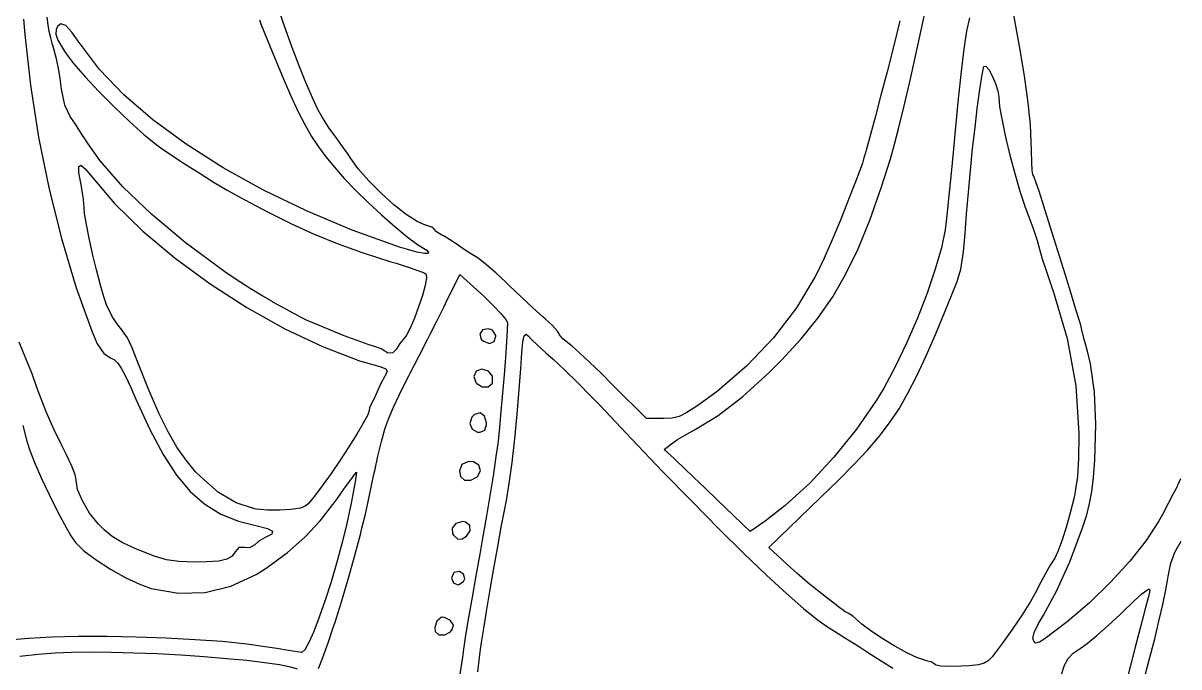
# Model space of a CAD drawing. Header units: inches. Extents: x -2.16 to 7.19, y -6.87 to -1.22.
# Drawn here: x -1.159 to -0.136, y -3.986 to -3.416 of the extents above; entities that cross this region are included whole.
import ezdxf

# ---------------------------------------------------------------- set-up
doc = ezdxf.new("R2010")
doc.units = ezdxf.units.IN
doc.header["$MEASUREMENT"] = 0
doc.layers.add('Front', color=13, linetype='CONTINUOUS', true_color=0xc83434)

msp = doc.modelspace()

# ---------------------------------------------------------------- linework, layer by layer
at = {"layer": 'Front', "linetype": 'CONTINUOUS'}
for p, q in [((-0.9282, -3.4183), (-0.9336, -3.4023)), ((-0.364, -3.4225), (-0.3591, -3.3996)), ((-0.2772, -3.435), (-0.2831, -3.4028)), ((-1.1589, -3.413), (-1.1577, -3.4265)), ((-1.1371, -3.418), (-1.1379, -3.4112)), ((-1.1361, -3.4238), (-1.1371, -3.418)), ((-1.1257, -3.417), (-1.1288, -3.4195)), ((-1.1215, -3.4185), (-1.1257, -3.417)), ((-0.9499, -3.4135), (-0.9483, -3.4178)), ((-0.9483, -3.4178), (-0.9384, -3.4424)), ((-0.922, -3.4355), (-0.9282, -3.4183)), ((-0.3828, -3.4145), (-0.3886, -3.4374)), ((-0.3213, -3.4116), (-0.3237, -3.4235)), ((-1.1577, -3.4265), (-1.1528, -3.4714)), ((-1.1348, -3.4293), (-1.1361, -3.4238)), ((-1.1299, -3.422), (-1.1304, -3.4261)), ((-1.1304, -3.4261), (-1.1286, -3.4314)), ((-1.1288, -3.4195), (-1.1299, -3.422)), ((-1.116, -3.4243), (-1.1215, -3.4185)), ((-1.1089, -3.4345), (-1.116, -3.4243)), ((-0.369, -3.4457), (-0.364, -3.4225)), ((-0.3237, -3.4235), (-0.3262, -3.4393)), ((-1.1331, -3.4353), (-1.1348, -3.4293)), ((-1.1326, -3.4371), (-1.1331, -3.4353)), ((-1.1297, -3.448), (-1.1326, -3.4371)), ((-1.1286, -3.4314), (-1.1242, -3.439)), ((-1.1085, -3.4351), (-1.1089, -3.4345)), ((-1.0915, -3.4575), (-1.1085, -3.4351)), ((-0.9155, -3.4527), (-0.922, -3.4355)), ((-0.3886, -3.4374), (-0.3942, -3.4595)), ((-0.2726, -3.4631), (-0.2772, -3.435)), ((-1.1275, -3.458), (-1.1297, -3.448)), ((-1.1242, -3.439), (-1.1218, -3.4427)), ((-1.1218, -3.4427), (-1.1146, -3.4522)), ((-0.9384, -3.4424), (-0.9299, -3.463)), ((-0.3741, -3.4684), (-0.369, -3.4457)), ((-0.3262, -3.4393), (-0.3287, -3.4591)), ((-1.1264, -3.4653), (-1.1275, -3.458)), ((-1.1146, -3.4522), (-1.1044, -3.4639)), ((-1.07, -3.4798), (-1.0915, -3.4575)), ((-0.909, -3.4689), (-0.9155, -3.4527)), ((-0.3287, -3.4591), (-0.3313, -3.4833)), ((-0.3107, -3.4655), (-0.3092, -3.4576)), ((-0.3092, -3.4576), (-0.3085, -3.4548)), ((-0.3085, -3.4548), (-0.3068, -3.4544)), ((-0.3068, -3.4544), (-0.3041, -3.4575)), ((-0.3041, -3.4575), (-0.3011, -3.463)), ((-1.1254, -3.4749), (-1.1264, -3.4653)), ((-1.1044, -3.4639), (-1.0921, -3.477)), ((-0.9299, -3.463), (-0.9226, -3.4801)), ((-0.9031, -3.4826), (-0.909, -3.4689)), ((-0.3942, -3.4595), (-0.3996, -3.4802)), ((-0.3791, -3.4897), (-0.3741, -3.4684)), ((-0.3124, -3.4772), (-0.3107, -3.4655)), ((-0.3011, -3.463), (-0.2982, -3.4698)), ((-0.2693, -3.487), (-0.2726, -3.4631)), ((-1.1528, -3.4714), (-1.1455, -3.5174)), ((-1.1223, -3.4891), (-1.1254, -3.4749)), ((-1.0921, -3.477), (-1.0786, -3.4905)), ((-1.0443, -3.502), (-1.07, -3.4798)), ((-0.3143, -3.4919), (-0.3124, -3.4772)), ((-0.2982, -3.4698), (-0.2961, -3.4765)), ((-0.2961, -3.4765), (-0.2953, -3.4818)), ((-1.1177, -3.499), (-1.1223, -3.4891)), ((-0.9226, -3.4801), (-0.916, -3.4943)), ((-0.8982, -3.4928), (-0.9031, -3.4826)), ((-0.3996, -3.4802), (-0.4045, -3.4989)), ((-0.3837, -3.5088), (-0.3791, -3.4897)), ((-0.3313, -3.4833), (-0.3339, -3.5115)), ((-0.2953, -3.4818), (-0.2945, -3.4904)), ((-0.2672, -3.5066), (-0.2693, -3.487)), ((-1.117, -3.5001), (-1.1177, -3.499)), ((-1.113, -3.506), (-1.117, -3.5001)), ((-1.0786, -3.4905), (-1.065, -3.5035)), ((-0.916, -3.4943), (-0.9099, -3.5063)), ((-0.8946, -3.4991), (-0.8982, -3.4928)), ((-0.8882, -3.5093), (-0.8946, -3.4991)), ((-0.4045, -3.4989), (-0.4088, -3.5151)), ((-0.3163, -3.5089), (-0.3143, -3.4919)), ((-0.2945, -3.4904), (-0.2924, -3.5026)), ((-1.1076, -3.5143), (-1.113, -3.506)), ((-1.065, -3.5035), (-1.052, -3.5152)), ((-1.0149, -3.5236), (-1.0443, -3.502)), ((-0.9099, -3.5063), (-0.9039, -3.5167)), ((-0.8815, -3.5187), (-0.8882, -3.5093)), ((-0.3878, -3.5247), (-0.3837, -3.5088)), ((-0.3184, -3.5275), (-0.3163, -3.5089)), ((-0.2924, -3.5026), (-0.2893, -3.5173)), ((-0.2665, -3.5215), (-0.2672, -3.5066)), ((-1.1455, -3.5174), (-1.1361, -3.5633)), ((-1.1016, -3.5234), (-1.1076, -3.5143)), ((-1.052, -3.5152), (-1.0406, -3.5245)), ((-0.9039, -3.5167), (-0.8978, -3.526)), ((-0.8764, -3.5257), (-0.8815, -3.5187)), ((-0.4088, -3.5151), (-0.4124, -3.528)), ((-0.3339, -3.5115), (-0.3357, -3.5309)), ((-0.2893, -3.5173), (-0.2854, -3.5334)), ((-1.0911, -3.5382), (-1.1016, -3.5234)), ((-1.0406, -3.5245), (-1.034, -3.5293)), ((-1.034, -3.5293), (-1.0167, -3.5406)), ((-0.9821, -3.5444), (-1.0149, -3.5236)), ((-0.8978, -3.526), (-0.8911, -3.5349)), ((-0.8717, -3.5322), (-0.8764, -3.5257)), ((-0.4124, -3.528), (-0.415, -3.537)), ((-0.3911, -3.5365), (-0.3878, -3.5247)), ((-0.3357, -3.5309), (-0.3375, -3.5494)), ((-0.3203, -3.5469), (-0.3184, -3.5275)), ((-0.2664, -3.5297), (-0.2665, -3.5215)), ((-0.2661, -3.5396), (-0.2664, -3.5297)), ((-1.0709, -3.5615), (-1.0911, -3.5382)), ((-1.0167, -3.5406), (-1.0024, -3.5497)), ((-0.8911, -3.5349), (-0.8835, -3.544)), ((-0.869, -3.5362), (-0.8717, -3.5322)), ((-0.8624, -3.5455), (-0.869, -3.5362)), ((-0.416, -3.5403), (-0.4215, -3.5555)), ((-0.415, -3.537), (-0.416, -3.5403)), ((-0.3993, -3.5623), (-0.3911, -3.5365)), ((-0.2854, -3.5334), (-0.2811, -3.5497)), ((-0.2656, -3.5469), (-0.2661, -3.5396)), ((-1.1099, -3.5434), (-1.108, -3.5422)), ((-1.1098, -3.549), (-1.1099, -3.5434)), ((-1.1079, -3.5592), (-1.1098, -3.549)), ((-1.108, -3.5422), (-1.1042, -3.5455)), ((-1.1042, -3.5455), (-1.0994, -3.5513)), ((-1.0994, -3.5513), (-1.0784, -3.576)), ((-1.0024, -3.5497), (-0.9901, -3.5574)), ((-0.9464, -3.5642), (-0.9821, -3.5444)), ((-0.8835, -3.544), (-0.8748, -3.5539)), ((-0.8531, -3.5562), (-0.8624, -3.5455)), ((-0.3375, -3.5494), (-0.3392, -3.5664)), ((-0.3222, -3.5664), (-0.3203, -3.5469)), ((-0.2811, -3.5497), (-0.2766, -3.5651)), ((-0.265, -3.5503), (-0.2656, -3.5469)), ((-0.2641, -3.552), (-0.265, -3.5503)), ((-1.1072, -3.5632), (-1.1079, -3.5592)), ((-1.0457, -3.5857), (-1.0709, -3.5615)), ((-0.9901, -3.5574), (-0.9785, -3.5642)), ((-0.8748, -3.5539), (-0.8649, -3.5643)), ((-0.8423, -3.567), (-0.8531, -3.5562)), ((-0.4215, -3.5555), (-0.4282, -3.5727)), ((-0.262, -3.5577), (-0.2641, -3.552)), ((-0.2595, -3.5653), (-0.262, -3.5577)), ((-1.1361, -3.5633), (-1.1249, -3.6081)), ((-1.1058, -3.5725), (-1.1072, -3.5632)), ((-0.9785, -3.5642), (-0.9667, -3.5708)), ((-0.9667, -3.5708), (-0.9535, -3.5779)), ((-0.9082, -3.5827), (-0.9464, -3.5642)), ((-0.8649, -3.5643), (-0.8537, -3.5753)), ((-0.831, -3.5772), (-0.8423, -3.567)), ((-0.4095, -3.591), (-0.3993, -3.5623)), ((-0.3392, -3.5664), (-0.3407, -3.5809)), ((-0.3238, -3.5853), (-0.3222, -3.5664)), ((-0.2766, -3.5651), (-0.2723, -3.5784)), ((-0.2512, -3.5918), (-0.2595, -3.5653)), ((-1.1052, -3.5798), (-1.1058, -3.5725)), ((-1.1048, -3.5849), (-1.1052, -3.5798)), ((-1.0784, -3.576), (-1.0532, -3.6006)), ((-0.9535, -3.5779), (-0.9427, -3.5835)), ((-0.8537, -3.5753), (-0.8418, -3.5863)), ((-0.8201, -3.5858), (-0.831, -3.5772)), ((-0.4282, -3.5727), (-0.4355, -3.5908)), ((-0.3407, -3.5809), (-0.3419, -3.5922)), ((-0.2723, -3.5784), (-0.2692, -3.5865)), ((-1.1032, -3.5946), (-1.1048, -3.5849)), ((-1.0156, -3.6107), (-1.0457, -3.5857)), ((-0.9427, -3.5835), (-0.9216, -3.5941)), ((-0.8679, -3.5996), (-0.9082, -3.5827)), ((-0.8418, -3.5863), (-0.83, -3.5966)), ((-0.8104, -3.5921), (-0.8201, -3.5858)), ((-0.8029, -3.5953), (-0.8104, -3.5921)), ((-0.4355, -3.5908), (-0.4429, -3.6084)), ((-0.4198, -3.6162), (-0.4095, -3.591)), ((-0.3419, -3.5922), (-0.3428, -3.5993)), ((-0.3251, -3.6028), (-0.3238, -3.5853)), ((-0.2692, -3.5865), (-0.2651, -3.5974)), ((-0.243, -3.618), (-0.2512, -3.5918)), ((-1.1008, -3.6069), (-1.1032, -3.5946)), ((-1.0532, -3.6006), (-1.0247, -3.6245)), ((-0.9216, -3.5941), (-0.9015, -3.6032)), ((-0.8259, -3.6148), (-0.8679, -3.5996)), ((-0.83, -3.5966), (-0.8191, -3.6056)), ((-0.8026, -3.5953), (-0.8029, -3.5953)), ((-0.7974, -3.597), (-0.8026, -3.5953)), ((-0.7952, -3.5988), (-0.7974, -3.597)), ((-0.7932, -3.6012), (-0.7952, -3.5988)), ((-0.7952, -3.5988), (-0.7952, -3.5988)), ((-0.7884, -3.6041), (-0.7932, -3.6012)), ((-0.3428, -3.5995), (-0.346, -3.6154)), ((-0.3428, -3.5993), (-0.3428, -3.5995)), ((-0.2651, -3.5974), (-0.2612, -3.6089)), ((-1.1249, -3.6081), (-1.1122, -3.6507)), ((-1.0977, -3.6208), (-1.1008, -3.6069)), ((-0.9806, -3.6365), (-1.0156, -3.6107)), ((-0.9015, -3.6032), (-0.8811, -3.6115)), ((-0.8811, -3.6115), (-0.8589, -3.6194)), ((-0.8191, -3.6056), (-0.8099, -3.6125)), ((-0.8099, -3.6125), (-0.8032, -3.6167)), ((-0.7871, -3.6048), (-0.7884, -3.6041)), ((-0.7801, -3.609), (-0.7871, -3.6048)), ((-0.7727, -3.6139), (-0.7801, -3.609)), ((-0.4429, -3.6084), (-0.4499, -3.6244)), ((-0.3266, -3.619), (-0.3251, -3.6028)), ((-0.2612, -3.6089), (-0.2591, -3.6165)), ((-1.0943, -3.635), (-1.0977, -3.6208)), ((-0.8589, -3.6194), (-0.8335, -3.6277)), ((-0.8196, -3.6167), (-0.8259, -3.6148)), ((-0.8105, -3.6192), (-0.8196, -3.6167)), ((-0.8039, -3.6205), (-0.8105, -3.6192)), ((-0.8009, -3.6204), (-0.8039, -3.6205)), ((-0.8032, -3.6167), (-0.8016, -3.6174)), ((-0.8016, -3.6174), (-0.8004, -3.6196)), ((-0.8004, -3.6196), (-0.8009, -3.6204)), ((-0.7713, -3.615), (-0.7727, -3.6139)), ((-0.7637, -3.6201), (-0.7713, -3.615)), ((-0.7571, -3.624), (-0.7637, -3.6201)), ((-0.4306, -3.6385), (-0.4198, -3.6162)), ((-0.346, -3.6154), (-0.3515, -3.6344)), ((-0.329, -3.6343), (-0.3266, -3.619)), ((-0.2591, -3.6165), (-0.2567, -3.625)), ((-0.2363, -3.6396), (-0.243, -3.618)), ((-1.0247, -3.6245), (-0.9937, -3.6473)), ((-0.8335, -3.6277), (-0.8289, -3.6291)), ((-0.8289, -3.6291), (-0.8184, -3.6324)), ((-0.8184, -3.6324), (-0.8097, -3.6354)), ((-0.7548, -3.6256), (-0.7571, -3.624)), ((-0.7485, -3.6306), (-0.7548, -3.6256)), ((-0.7406, -3.6375), (-0.7485, -3.6306)), ((-0.4499, -3.6244), (-0.456, -3.6374)), ((-0.2567, -3.625), (-0.2531, -3.6364)), ((-1.0908, -3.6484), (-1.0943, -3.635)), ((-0.9706, -3.6433), (-0.9806, -3.6365)), ((-0.9583, -3.6513), (-0.9706, -3.6433)), ((-0.8097, -3.6354), (-0.804, -3.6376)), ((-0.804, -3.6376), (-0.8022, -3.6386)), ((-0.802, -3.6419), (-0.8033, -3.6486)), ((-0.8022, -3.6386), (-0.802, -3.6419)), ((-0.7851, -3.6647), (-0.7724, -3.6391)), ((-0.7724, -3.6391), (-0.7513, -3.6583)), ((-0.7321, -3.6455), (-0.7406, -3.6375)), ((-0.4581, -3.6415), (-0.4744, -3.6685)), ((-0.456, -3.6374), (-0.4581, -3.6415)), ((-0.4423, -3.6587), (-0.4306, -3.6385)), ((-0.3515, -3.6344), (-0.3587, -3.6555)), ((-0.3322, -3.6453), (-0.329, -3.6343)), ((-0.2531, -3.6364), (-0.249, -3.6487)), ((-0.2309, -3.6569), (-0.2363, -3.6396)), ((-1.1122, -3.6507), (-1.0981, -3.6897)), ((-1.0874, -3.6598), (-1.0908, -3.6484)), ((-0.9937, -3.6473), (-0.961, -3.6683)), ((-0.9469, -3.6583), (-0.9583, -3.6513)), ((-0.8033, -3.6486), (-0.8057, -3.6576)), ((-0.7287, -3.6488), (-0.7321, -3.6455)), ((-0.7183, -3.6587), (-0.7287, -3.6488)), ((-0.3404, -3.6655), (-0.3322, -3.6453)), ((-0.249, -3.6487), (-0.2468, -3.6547)), ((-1.0853, -3.6658), (-1.0874, -3.6598)), ((-0.9381, -3.6633), (-0.9469, -3.6583)), ((-0.938, -3.6634), (-0.9381, -3.6633)), ((-0.9286, -3.6684), (-0.938, -3.6634)), ((-0.8057, -3.6576), (-0.809, -3.6677)), ((-0.7513, -3.6583), (-0.7429, -3.6663)), ((-0.7078, -3.6685), (-0.7183, -3.6587)), ((-0.4554, -3.6776), (-0.4423, -3.6587)), ((-0.3587, -3.6555), (-0.3673, -3.6777)), ((-0.2468, -3.6547), (-0.2346, -3.6957)), ((-0.2269, -3.6699), (-0.2309, -3.6569)), ((-1.0801, -3.6768), (-1.0853, -3.6658)), ((-0.961, -3.6683), (-0.9275, -3.687)), ((-0.92, -3.6731), (-0.9286, -3.6684)), ((-0.914, -3.6765), (-0.92, -3.6731)), ((-0.809, -3.6677), (-0.8127, -3.6777)), ((-0.7932, -3.6808), (-0.7867, -3.668)), ((-0.7867, -3.668), (-0.7851, -3.6647)), ((-0.7429, -3.6663), (-0.7361, -3.6734)), ((-0.7361, -3.6734), (-0.7317, -3.6788)), ((-0.699, -3.6764), (-0.7078, -3.6685)), ((-0.4744, -3.6685), (-0.4948, -3.695)), ((-0.3505, -3.69), (-0.3404, -3.6655)), ((-0.2242, -3.679), (-0.2269, -3.6699)), ((-1.0744, -3.6848), (-1.0801, -3.6768)), ((-0.9137, -3.6767), (-0.914, -3.6765)), ((-0.9077, -3.6797), (-0.9137, -3.6767)), ((-0.8984, -3.6837), (-0.9077, -3.6797)), ((-0.8871, -3.6884), (-0.8984, -3.6837)), ((-0.8127, -3.6777), (-0.8164, -3.6864)), ((-0.7987, -3.6917), (-0.7932, -3.6808)), ((-0.7317, -3.6788), (-0.7303, -3.6815)), ((-0.7303, -3.6815), (-0.7305, -3.6882)), ((-0.697, -3.6782), (-0.699, -3.6764)), ((-0.6905, -3.6843), (-0.697, -3.6782)), ((-0.686, -3.6891), (-0.6905, -3.6843)), ((-0.4703, -3.696), (-0.4554, -3.6776)), ((-0.3673, -3.6777), (-0.3769, -3.6998)), ((-0.2227, -3.684), (-0.2242, -3.679)), ((-0.2216, -3.6882), (-0.2227, -3.684)), ((-1.0981, -3.6897), (-1.0938, -3.7003)), ((-1.0727, -3.6867), (-1.0744, -3.6848)), ((-1.0669, -3.6951), (-1.0727, -3.6867)), ((-0.9275, -3.687), (-0.8941, -3.7028)), ((-0.875, -3.6932), (-0.8871, -3.6884)), ((-0.8634, -3.6975), (-0.875, -3.6932)), ((-0.8211, -3.6947), (-0.8256, -3.7002)), ((-0.8197, -3.6927), (-0.8211, -3.6947)), ((-0.8164, -3.6864), (-0.8197, -3.6927)), ((-0.8008, -3.6959), (-0.7987, -3.6917)), ((-0.7524, -3.688), (-0.7548, -3.6917)), ((-0.7548, -3.6917), (-0.7535, -3.6962)), ((-0.7471, -3.687), (-0.7524, -3.688)), ((-0.7436, -3.6883), (-0.7471, -3.687)), ((-0.7407, -3.6931), (-0.7436, -3.6883)), ((-0.742, -3.6984), (-0.7407, -3.6936)), ((-0.7407, -3.6936), (-0.7407, -3.6931)), ((-0.7305, -3.6882), (-0.7312, -3.6989)), ((-0.7167, -3.6986), (-0.7154, -3.6933)), ((-0.7154, -3.6933), (-0.7138, -3.6917)), ((-0.7138, -3.6917), (-0.7118, -3.6936)), ((-0.7118, -3.6936), (-0.7115, -3.694)), ((-0.7115, -3.694), (-0.7091, -3.6966)), ((-0.6845, -3.6916), (-0.686, -3.6891)), ((-0.6843, -3.6925), (-0.6845, -3.6916)), ((-0.6812, -3.696), (-0.6843, -3.6925)), ((-0.3595, -3.7109), (-0.3505, -3.69)), ((-0.2192, -3.6973), (-0.2216, -3.6882)), ((-1.1567, -3.7133), (-1.1626, -3.6988)), ((-1.0938, -3.7003), (-1.0879, -3.709)), ((-1.0626, -3.704), (-1.0669, -3.6951)), ((-1.0571, -3.7184), (-1.0626, -3.704)), ((-0.8941, -3.7028), (-0.8614, -3.7153)), ((-0.8537, -3.7009), (-0.8634, -3.6975)), ((-0.8471, -3.7029), (-0.8537, -3.7009)), ((-0.8421, -3.7047), (-0.8471, -3.7029)), ((-0.8388, -3.7068), (-0.8421, -3.7047)), ((-0.8256, -3.7002), (-0.8285, -3.7049)), ((-0.8285, -3.7049), (-0.8285, -3.705)), ((-0.8089, -3.7117), (-0.8008, -3.6959)), ((-0.7535, -3.6962), (-0.7517, -3.698)), ((-0.7517, -3.698), (-0.7461, -3.7001)), ((-0.7461, -3.7001), (-0.742, -3.6984)), ((-0.7312, -3.6989), (-0.7321, -3.7125)), ((-0.7177, -3.7081), (-0.7167, -3.6986)), ((-0.7091, -3.6966), (-0.7037, -3.7017)), ((-0.7037, -3.7017), (-0.6964, -3.7085)), ((-0.6758, -3.7005), (-0.6812, -3.696)), ((-0.6731, -3.7026), (-0.6758, -3.7005)), ((-0.6665, -3.7085), (-0.6731, -3.7026)), ((-0.4948, -3.695), (-0.5185, -3.72)), ((-0.4874, -3.7145), (-0.4703, -3.696)), ((-0.3769, -3.6998), (-0.3869, -3.7208)), ((-0.2346, -3.6957), (-0.227, -3.7375)), ((-0.2166, -3.7069), (-0.2192, -3.6973)), ((-1.1513, -3.7271), (-1.1567, -3.7133)), ((-1.0879, -3.709), (-1.0819, -3.7128)), ((-1.0819, -3.7128), (-1.0784, -3.7146)), ((-1.0784, -3.7146), (-1.0754, -3.7174)), ((-0.8363, -3.7088), (-0.8388, -3.7068)), ((-0.8318, -3.7084), (-0.8363, -3.7088)), ((-0.8285, -3.705), (-0.8318, -3.7084)), ((-0.8166, -3.7265), (-0.8089, -3.7117)), ((-0.7321, -3.7125), (-0.7333, -3.7278)), ((-0.7186, -3.7222), (-0.7177, -3.7081)), ((-0.6964, -3.7085), (-0.69, -3.7141)), ((-0.69, -3.7141), (-0.6798, -3.7235)), ((-0.6577, -3.7167), (-0.6665, -3.7085)), ((-0.4986, -3.7258), (-0.4874, -3.7145)), ((-0.3678, -3.7287), (-0.3595, -3.7109)), ((-0.214, -3.7181), (-0.2166, -3.7069)), ((-1.0754, -3.7174), (-1.0723, -3.7219)), ((-1.0723, -3.7219), (-1.0685, -3.7289)), ((-1.0477, -3.7421), (-1.0571, -3.7184)), ((-0.8614, -3.7153), (-0.8434, -3.7206)), ((-0.8434, -3.7206), (-0.8381, -3.7224)), ((-0.8368, -3.7245), (-0.8387, -3.7287)), ((-0.8381, -3.7224), (-0.8368, -3.7245)), ((-0.7581, -3.7247), (-0.76, -3.7292)), ((-0.753, -3.7228), (-0.7581, -3.7247)), ((-0.7472, -3.7245), (-0.753, -3.7228)), ((-0.7435, -3.729), (-0.7472, -3.7245)), ((-0.7199, -3.7408), (-0.7186, -3.7222)), ((-0.6798, -3.7235), (-0.6679, -3.735)), ((-0.6475, -3.7265), (-0.6577, -3.7167)), ((-0.5185, -3.72), (-0.5446, -3.7425)), ((-0.3869, -3.7208), (-0.397, -3.7397)), ((-0.2105, -3.7433), (-0.214, -3.7181)), ((-1.147, -3.739), (-1.1513, -3.7271)), ((-1.0685, -3.7289), (-1.0638, -3.7392)), ((-0.8389, -3.729), (-0.8427, -3.7362)), ((-0.8387, -3.7287), (-0.8389, -3.729)), ((-0.8263, -3.7457), (-0.82, -3.7332)), ((-0.82, -3.7332), (-0.8179, -3.7292)), ((-0.8179, -3.7292), (-0.8166, -3.7265)), ((-0.76, -3.7292), (-0.7582, -3.7347)), ((-0.7582, -3.7347), (-0.7576, -3.7354)), ((-0.7576, -3.7354), (-0.7527, -3.7386)), ((-0.7474, -3.7385), (-0.7437, -3.7353)), ((-0.7437, -3.7353), (-0.7435, -3.735)), ((-0.7435, -3.735), (-0.7435, -3.729)), ((-0.7333, -3.7278), (-0.7347, -3.744)), ((-0.6679, -3.735), (-0.6561, -3.7469)), ((-0.6369, -3.737), (-0.6475, -3.7265)), ((-0.5219, -3.7471), (-0.4986, -3.7258)), ((-0.3757, -3.7442), (-0.3678, -3.7287)), ((-1.1448, -3.7452), (-1.147, -3.739)), ((-1.1388, -3.7606), (-1.1448, -3.7452)), ((-1.0638, -3.7392), (-1.0593, -3.7495)), ((-1.0391, -3.7618), (-1.0477, -3.7421)), ((-0.8451, -3.7415), (-0.8481, -3.7481)), ((-0.8427, -3.7362), (-0.8451, -3.7415)), ((-0.8314, -3.7564), (-0.8263, -3.7457)), ((-0.7527, -3.7386), (-0.7474, -3.7385)), ((-0.7347, -3.744), (-0.7361, -3.7599)), ((-0.7217, -3.7626), (-0.7199, -3.7408)), ((-0.6072, -3.7665), (-0.6369, -3.737)), ((-0.5446, -3.7425), (-0.5626, -3.7556)), ((-0.397, -3.7397), (-0.4034, -3.7503)), ((-0.3836, -3.7579), (-0.3757, -3.7442)), ((-0.227, -3.7375), (-0.2243, -3.7794)), ((-0.2092, -3.7719), (-0.2105, -3.7433)), ((-1.0593, -3.7495), (-1.047, -3.7762)), ((-0.8502, -3.7521), (-0.8524, -3.7571)), ((-0.8481, -3.7481), (-0.8502, -3.7521)), ((-0.6561, -3.7469), (-0.6485, -3.7548)), ((-0.6485, -3.7548), (-0.6202, -3.7849)), ((-0.5626, -3.7556), (-0.5715, -3.7613)), ((-0.5437, -3.7639), (-0.5219, -3.7471)), ((-0.4034, -3.7503), (-0.4213, -3.776)), ((-1.1318, -3.7765), (-1.1388, -3.7606)), ((-1.0309, -3.7783), (-1.0391, -3.7618)), ((-0.8541, -3.7634), (-0.858, -3.7707)), ((-0.8527, -3.7593), (-0.8541, -3.7634)), ((-0.8524, -3.7571), (-0.8527, -3.7593)), ((-0.8371, -3.771), (-0.8354, -3.7661)), ((-0.8354, -3.7661), (-0.8314, -3.7564)), ((-0.7619, -3.7654), (-0.7636, -3.771)), ((-0.7595, -3.763), (-0.7619, -3.7654)), ((-0.7546, -3.7616), (-0.7595, -3.763)), ((-0.7506, -3.7643), (-0.7546, -3.7616)), ((-0.749, -3.7703), (-0.7506, -3.7643)), ((-0.7361, -3.7599), (-0.7374, -3.7744)), ((-0.7239, -3.7846), (-0.7217, -3.7626)), ((-0.5845, -3.7661), (-0.5921, -3.7665)), ((-0.5782, -3.7646), (-0.5845, -3.7661)), ((-0.5715, -3.7613), (-0.5782, -3.7646)), ((-0.564, -3.7762), (-0.5437, -3.7639)), ((-0.3919, -3.7704), (-0.3836, -3.7579)), ((-1.1596, -3.7728), (-1.1561, -3.7866)), ((-1.125, -3.7903), (-1.1318, -3.7765)), ((-1.047, -3.7762), (-1.0352, -3.7984)), ((-0.858, -3.7707), (-0.8637, -3.7804)), ((-0.842, -3.787), (-0.8389, -3.776)), ((-0.8389, -3.776), (-0.8371, -3.771)), ((-0.7636, -3.771), (-0.7616, -3.776)), ((-0.7616, -3.776), (-0.7569, -3.7786)), ((-0.7504, -3.7767), (-0.749, -3.7719)), ((-0.749, -3.7719), (-0.749, -3.7703)), ((-0.7374, -3.7744), (-0.7387, -3.7865)), ((-0.5931, -3.7665), (-0.6072, -3.7665)), ((-0.5921, -3.7665), (-0.5931, -3.7665)), ((-0.5716, -3.7803), (-0.564, -3.7762)), ((-0.4213, -3.776), (-0.4414, -3.8008)), ((-0.4011, -3.7824), (-0.3919, -3.7704)), ((-0.2103, -3.8033), (-0.2092, -3.7719)), ((-1.1561, -3.7866), (-1.1534, -3.7948)), ((-1.023, -3.792), (-1.0309, -3.7783)), ((-0.8637, -3.7804), (-0.8707, -3.7916)), ((-0.7569, -3.7786), (-0.7545, -3.7786)), ((-0.7545, -3.7786), (-0.7504, -3.7767)), ((-0.7387, -3.7865), (-0.739, -3.789)), ((-0.7263, -3.8055), (-0.7239, -3.7846)), ((-0.6202, -3.7849), (-0.593, -3.8133)), ((-0.5852, -3.7889), (-0.5797, -3.7851)), ((-0.5797, -3.7851), (-0.5716, -3.7803)), ((-0.4114, -3.7944), (-0.4011, -3.7824)), ((-0.2243, -3.7815), (-0.2246, -3.8016)), ((-0.2243, -3.7794), (-0.2243, -3.7815)), ((-1.1534, -3.7948), (-1.1489, -3.8062)), ((-1.1206, -3.7992), (-1.125, -3.7903)), ((-1.015, -3.8035), (-1.023, -3.792)), ((-0.8707, -3.7916), (-0.8785, -3.8035)), ((-0.8451, -3.7999), (-0.842, -3.787)), ((-0.739, -3.789), (-0.7405, -3.8003)), ((-0.5915, -3.7939), (-0.5852, -3.7889)), ((-0.5827, -3.8019), (-0.5915, -3.7939)), ((-0.4233, -3.807), (-0.4114, -3.7944)), ((-1.1489, -3.8062), (-1.143, -3.8196)), ((-1.1162, -3.8088), (-1.1206, -3.7992)), ((-1.0352, -3.7984), (-1.0235, -3.8166)), ((-1.0065, -3.8136), (-1.015, -3.8035)), ((-0.8785, -3.8035), (-0.8865, -3.8153)), ((-0.8479, -3.8127), (-0.8451, -3.7999)), ((-0.7706, -3.8072), (-0.7728, -3.8127)), ((-0.7648, -3.8045), (-0.7706, -3.8072)), ((-0.7603, -3.8048), (-0.7648, -3.8045)), ((-0.7557, -3.8078), (-0.7603, -3.8048)), ((-0.7405, -3.8003), (-0.7427, -3.8155)), ((-0.7289, -3.8241), (-0.7263, -3.8055)), ((-0.5805, -3.804), (-0.5827, -3.8019)), ((-0.5741, -3.8101), (-0.5805, -3.804)), ((-0.4414, -3.8008), (-0.4627, -3.8237)), ((-0.4372, -3.821), (-0.4233, -3.807)), ((-0.2246, -3.8016), (-0.2256, -3.8178)), ((-0.2115, -3.8188), (-0.2103, -3.8033)), ((-1.1132, -3.8164), (-1.1162, -3.8088)), ((-1.1123, -3.8208), (-1.1132, -3.8164)), ((-1.0235, -3.8166), (-1.0113, -3.8311)), ((-1.002, -3.8182), (-1.0065, -3.8136)), ((-0.8865, -3.8153), (-0.8943, -3.8262)), ((-0.8691, -3.8208), (-0.8654, -3.8158)), ((-0.8654, -3.8158), (-0.864, -3.814)), ((-0.8643, -3.8163), (-0.8653, -3.8226)), ((-0.864, -3.814), (-0.8643, -3.8163)), ((-0.8527, -3.8358), (-0.8486, -3.8159)), ((-0.8486, -3.8159), (-0.8479, -3.8127)), ((-0.7728, -3.8127), (-0.7718, -3.8179)), ((-0.7567, -3.8176), (-0.7542, -3.8125)), ((-0.7542, -3.8125), (-0.7557, -3.8078)), ((-0.7427, -3.8155), (-0.7456, -3.8333)), ((-0.593, -3.8133), (-0.5672, -3.8398)), ((-0.5655, -3.8184), (-0.5741, -3.8101)), ((-1.143, -3.8196), (-1.1363, -3.8338)), ((-1.1123, -3.821), (-1.1123, -3.8208)), ((-1.111, -3.8293), (-1.1123, -3.821)), ((-0.9862, -3.832), (-1.002, -3.8182)), ((-0.8943, -3.8262), (-0.9011, -3.8352)), ((-0.8746, -3.8283), (-0.8691, -3.8208)), ((-0.8653, -3.8226), (-0.867, -3.8319)), ((-0.7718, -3.8179), (-0.7684, -3.821)), ((-0.7684, -3.821), (-0.7629, -3.8211)), ((-0.7629, -3.8211), (-0.7573, -3.8182)), ((-0.7573, -3.8182), (-0.7567, -3.8176)), ((-0.7313, -3.839), (-0.7289, -3.8241)), ((-0.5554, -3.8281), (-0.5655, -3.8184)), ((-0.4627, -3.8237), (-0.4843, -3.8436)), ((-0.4534, -3.8368), (-0.4372, -3.821)), ((-0.2256, -3.8178), (-0.2275, -3.8312)), ((-0.2129, -3.8312), (-0.2115, -3.8188)), ((-0.1344, -3.82), (-0.1386, -3.829)), ((-1.1363, -3.8338), (-1.1294, -3.8477)), ((-1.1068, -3.8395), (-1.111, -3.8293)), ((-1.0113, -3.8311), (-0.9984, -3.8425)), ((-0.9705, -3.8412), (-0.9862, -3.832)), ((-0.9011, -3.8352), (-0.9065, -3.8417)), ((-0.8828, -3.8399), (-0.8812, -3.8376)), ((-0.8812, -3.8376), (-0.8746, -3.8283)), ((-0.867, -3.8319), (-0.8691, -3.8433)), ((-0.8561, -3.8513), (-0.8527, -3.8359)), ((-0.8527, -3.8359), (-0.8527, -3.8358)), ((-0.7456, -3.8333), (-0.7488, -3.8527)), ((-0.5447, -3.8384), (-0.5554, -3.8281)), ((-0.4989, -3.8808), (-0.4534, -3.8368)), ((-0.2286, -3.8365), (-0.232, -3.8499)), ((-0.2275, -3.8312), (-0.2286, -3.8365)), ((-0.2148, -3.8417), (-0.2129, -3.8312)), ((-0.141, -3.8339), (-0.1452, -3.8418)), ((-0.1386, -3.829), (-0.141, -3.8339)), ((-1.1294, -3.8477), (-1.1227, -3.8603)), ((-1.1004, -3.8503), (-1.1068, -3.8395)), ((-0.9984, -3.8425), (-0.9843, -3.8511)), ((-0.9544, -3.8464), (-0.9705, -3.8412)), ((-0.9525, -3.8467), (-0.9544, -3.8464)), ((-0.9429, -3.8477), (-0.9525, -3.8467)), ((-0.9322, -3.8478), (-0.9429, -3.8477)), ((-0.9219, -3.8471), (-0.9322, -3.8478)), ((-0.9136, -3.8458), (-0.9219, -3.8471)), ((-0.9088, -3.8439), (-0.9136, -3.8458)), ((-0.9065, -3.8417), (-0.9088, -3.8439)), ((-0.8961, -3.857), (-0.8828, -3.8399)), ((-0.8693, -3.844), (-0.8726, -3.8596)), ((-0.8691, -3.8433), (-0.8693, -3.844)), ((-0.7358, -3.8626), (-0.7325, -3.8451)), ((-0.7325, -3.8451), (-0.7313, -3.839)), ((-0.5672, -3.8398), (-0.5432, -3.8641)), ((-0.5155, -3.8667), (-0.5447, -3.8384)), ((-0.4843, -3.8436), (-0.5022, -3.8575)), ((-0.2174, -3.8519), (-0.2148, -3.8417)), ((-0.1452, -3.8418), (-0.1504, -3.8515)), ((-1.0926, -3.8602), (-1.1004, -3.8503)), ((-0.9843, -3.8511), (-0.9686, -3.8574)), ((-0.9686, -3.8574), (-0.9521, -3.8616)), ((-0.9097, -3.8716), (-0.8961, -3.857)), ((-0.8592, -3.8636), (-0.8561, -3.8513)), ((-0.77, -3.8578), (-0.7761, -3.8595)), ((-0.7674, -3.8582), (-0.77, -3.8578)), ((-0.7636, -3.8613), (-0.7674, -3.8582)), ((-0.7488, -3.8527), (-0.7523, -3.8726)), ((-0.5022, -3.8575), (-0.5155, -3.8667)), ((-0.232, -3.8499), (-0.2357, -3.8631)), ((-0.2211, -3.8633), (-0.2174, -3.8519)), ((-0.1539, -3.8578), (-0.1648, -3.8746)), ((-0.1504, -3.8515), (-0.1539, -3.8578)), ((-1.1227, -3.8603), (-1.1169, -3.8703)), ((-1.0876, -3.8652), (-1.0926, -3.8602)), ((-1.0804, -3.8711), (-1.0876, -3.8652)), ((-0.9521, -3.8616), (-0.9428, -3.8639)), ((-0.9428, -3.8639), (-0.9385, -3.8663)), ((-0.9385, -3.8663), (-0.9391, -3.8689)), ((-0.8726, -3.8596), (-0.8767, -3.8764)), ((-0.8606, -3.8692), (-0.8592, -3.8636)), ((-0.7761, -3.8595), (-0.7794, -3.8636)), ((-0.7794, -3.8636), (-0.7789, -3.8686)), ((-0.7789, -3.8686), (-0.7779, -3.8701)), ((-0.7667, -3.8708), (-0.7633, -3.8661)), ((-0.7633, -3.8661), (-0.7636, -3.8613)), ((-0.7392, -3.8815), (-0.7358, -3.8626)), ((-0.5432, -3.8641), (-0.521, -3.8859)), ((-0.2357, -3.8631), (-0.2395, -3.8749)), ((-0.2324, -3.8933), (-0.2211, -3.8633)), ((-1.1169, -3.8703), (-1.1128, -3.8763)), ((-1.1128, -3.8763), (-1.1055, -3.8836)), ((-1.0716, -3.8763), (-1.0804, -3.8711)), ((-1.0603, -3.8816), (-1.0716, -3.8763)), ((-0.954, -3.8783), (-0.9589, -3.8811)), ((-0.9505, -3.875), (-0.954, -3.8783)), ((-0.9444, -3.8717), (-0.9505, -3.875)), ((-0.9391, -3.8689), (-0.9444, -3.8717)), ((-0.9252, -3.8851), (-0.9097, -3.8716)), ((-0.8767, -3.8764), (-0.8815, -3.8938)), ((-0.8658, -3.8887), (-0.8606, -3.8692)), ((-0.7779, -3.8701), (-0.7742, -3.8735)), ((-0.7742, -3.8735), (-0.7705, -3.8732)), ((-0.7705, -3.8732), (-0.7667, -3.8708)), ((-0.7523, -3.8726), (-0.7549, -3.8865)), ((-0.2395, -3.8749), (-0.2429, -3.8844)), ((-0.1648, -3.8746), (-0.1792, -3.8928)), ((-0.1394, -3.885), (-0.1338, -3.875)), ((-1.1055, -3.8836), (-1.0947, -3.8918)), ((-1.0452, -3.8876), (-1.0603, -3.8816)), ((-1.0431, -3.8884), (-1.0452, -3.8876)), ((-1.0323, -3.8916), (-1.0431, -3.8884)), ((-0.9742, -3.8885), (-0.9788, -3.8911)), ((-0.9716, -3.8847), (-0.9742, -3.8885)), ((-0.9715, -3.8845), (-0.9716, -3.8847)), ((-0.9683, -3.8807), (-0.9715, -3.8845)), ((-0.9631, -3.8808), (-0.9683, -3.8807)), ((-0.9589, -3.8811), (-0.9631, -3.8808)), ((-0.944, -3.8989), (-0.9252, -3.8851)), ((-0.8712, -3.9078), (-0.8658, -3.8887)), ((-0.7549, -3.8865), (-0.7584, -3.9057)), ((-0.7426, -3.9008), (-0.7392, -3.8815)), ((-0.521, -3.8859), (-0.5009, -3.9051)), ((-0.4833, -3.8952), (-0.4989, -3.8808)), ((-0.2429, -3.8844), (-0.2456, -3.8903)), ((-0.1428, -3.8947), (-0.1394, -3.885)), ((-1.0947, -3.8918), (-1.0819, -3.9)), ((-1.0213, -3.8932), (-1.0323, -3.8916)), ((-1.0077, -3.8936), (-1.0213, -3.8932)), ((-0.9968, -3.8934), (-1.0077, -3.8936)), ((-0.986, -3.8927), (-0.9968, -3.8934)), ((-0.9788, -3.8911), (-0.986, -3.8927)), ((-0.9529, -3.9046), (-0.944, -3.8989)), ((-0.8815, -3.8938), (-0.8866, -3.911)), ((-0.4826, -3.8958), (-0.4833, -3.8952)), ((-0.4741, -3.9034), (-0.4826, -3.8958)), ((-0.2498, -3.8965), (-0.2542, -3.9042)), ((-0.2462, -3.8912), (-0.2498, -3.8965)), ((-0.2456, -3.8903), (-0.2462, -3.8912)), ((-0.244, -3.9193), (-0.2324, -3.8933)), ((-0.1792, -3.8928), (-0.1962, -3.9115)), ((-0.1452, -3.9065), (-0.1428, -3.8947)), ((-1.0819, -3.9), (-1.0683, -3.9076)), ((-1.0683, -3.9076), (-1.0552, -3.9136)), ((-0.9752, -3.9151), (-0.9529, -3.9046)), ((-0.8774, -3.9289), (-0.8715, -3.9089)), ((-0.8715, -3.9089), (-0.8712, -3.9078)), ((-0.7782, -3.9035), (-0.7799, -3.9078)), ((-0.7799, -3.9078), (-0.7782, -3.9119)), ((-0.7776, -3.903), (-0.7782, -3.9035)), ((-0.7732, -3.902), (-0.7776, -3.903)), ((-0.7694, -3.9042), (-0.7732, -3.902)), ((-0.7682, -3.9084), (-0.7694, -3.9042)), ((-0.7692, -3.9107), (-0.7682, -3.9084)), ((-0.7584, -3.9057), (-0.7617, -3.9247)), ((-0.7459, -3.9197), (-0.7426, -3.9008)), ((-0.5009, -3.9051), (-0.4833, -3.9215)), ((-0.4646, -3.9116), (-0.4741, -3.9034)), ((-0.2542, -3.9042), (-0.26, -3.9152)), ((-0.1457, -3.9099), (-0.1452, -3.9065)), ((-1.0552, -3.9136), (-1.0458, -3.9169)), ((-1.0458, -3.9169), (-1.0216, -3.9213)), ((-0.9981, -3.9207), (-0.9752, -3.9151)), ((-0.8866, -3.911), (-0.8918, -3.9273)), ((-0.7782, -3.9119), (-0.7742, -3.9137)), ((-0.7742, -3.9137), (-0.7734, -3.9136)), ((-0.7734, -3.9136), (-0.7692, -3.9107)), ((-0.7488, -3.9373), (-0.7459, -3.9197)), ((-0.4547, -3.9197), (-0.4646, -3.9116)), ((-0.4453, -3.9272), (-0.4547, -3.9197)), ((-0.2619, -3.919), (-0.2672, -3.9285)), ((-0.26, -3.9152), (-0.2619, -3.919)), ((-0.2557, -3.9406), (-0.244, -3.9193)), ((-0.1962, -3.9115), (-0.215, -3.9297)), ((-0.1686, -3.9219), (-0.1642, -3.9184)), ((-0.1642, -3.9184), (-0.162, -3.9174)), ((-0.162, -3.9174), (-0.1614, -3.9187)), ((-0.1614, -3.9187), (-0.1617, -3.9204)), ((-0.1499, -3.9311), (-0.1475, -3.9196)), ((-0.1475, -3.9196), (-0.1457, -3.9099)), ((-1.0216, -3.9213), (-0.9981, -3.9207)), ((-0.8918, -3.9273), (-0.897, -3.9423)), ((-0.8833, -3.9477), (-0.8774, -3.9289)), ((-0.7617, -3.9247), (-0.7648, -3.9426)), ((-0.4833, -3.9215), (-0.4682, -3.9347)), ((-0.4373, -3.9333), (-0.4453, -3.9272)), ((-0.2672, -3.9285), (-0.2746, -3.9405)), ((-0.215, -3.9297), (-0.2347, -3.9466)), ((-0.1857, -3.938), (-0.1757, -3.9283)), ((-0.1757, -3.9283), (-0.1686, -3.9219)), ((-0.163, -3.9253), (-0.1652, -3.934)), ((-0.1617, -3.9204), (-0.163, -3.9253)), ((-0.7514, -3.9526), (-0.7488, -3.9373)), ((-0.4682, -3.9347), (-0.456, -3.9446)), ((-0.4315, -3.9375), (-0.4373, -3.9333)), ((-0.4286, -3.939), (-0.4315, -3.9375)), ((-0.4279, -3.9393), (-0.4286, -3.939)), ((-0.4242, -3.9419), (-0.4279, -3.9393)), ((-0.1983, -3.9497), (-0.1879, -3.94)), ((-0.1879, -3.94), (-0.1857, -3.938)), ((-0.1652, -3.934), (-0.1682, -3.9455)), ((-0.1531, -3.9449), (-0.1499, -3.9311)), ((-0.897, -3.9423), (-0.9019, -3.955)), ((-0.8846, -3.9517), (-0.8833, -3.9477)), ((-0.7929, -3.9459), (-0.7948, -3.9517)), ((-0.7887, -3.9423), (-0.7929, -3.9459)), ((-0.7861, -3.9426), (-0.7887, -3.9423)), ((-0.7814, -3.9451), (-0.7861, -3.9426)), ((-0.7808, -3.9456), (-0.7814, -3.9451)), ((-0.778, -3.9491), (-0.7808, -3.9456)), ((-0.7793, -3.9533), (-0.778, -3.9491)), ((-0.7648, -3.9426), (-0.7674, -3.9583)), ((-0.456, -3.9446), (-0.4478, -3.9503)), ((-0.4478, -3.9503), (-0.4408, -3.9548)), ((-0.4191, -3.9464), (-0.4242, -3.9419)), ((-0.4166, -3.9486), (-0.4191, -3.9464)), ((-0.4087, -3.9546), (-0.4166, -3.9486)), ((-0.2746, -3.9405), (-0.2833, -3.9534)), ((-0.264, -3.956), (-0.2601, -3.9479)), ((-0.2601, -3.9479), (-0.2557, -3.9406)), ((-0.2347, -3.9466), (-0.2542, -3.9612)), ((-0.2084, -3.9586), (-0.1983, -3.9497)), ((-0.1682, -3.9455), (-0.1718, -3.959)), ((-0.1572, -3.9615), (-0.1531, -3.9449)), ((-1.1339, -3.9602), (-1.1546, -3.9612)), ((-1.1105, -3.9596), (-1.1339, -3.9602)), ((-1.0852, -3.9596), (-1.1105, -3.9596)), ((-1.059, -3.9601), (-1.0852, -3.9596)), ((-1.0327, -3.961), (-1.059, -3.9601)), ((-0.9019, -3.955), (-0.9063, -3.965)), ((-0.8888, -3.9644), (-0.8846, -3.9517)), ((-0.7948, -3.9517), (-0.7944, -3.9551)), ((-0.7944, -3.9551), (-0.7911, -3.9582)), ((-0.7911, -3.9582), (-0.7859, -3.9582)), ((-0.7859, -3.9582), (-0.7809, -3.9553)), ((-0.7809, -3.9553), (-0.7793, -3.9533)), ((-0.7674, -3.9583), (-0.7693, -3.9708)), ((-0.7533, -3.9648), (-0.7514, -3.9526)), ((-0.4408, -3.9548), (-0.4309, -3.961)), ((-0.3985, -3.9613), (-0.4087, -3.9546)), ((-0.2833, -3.9534), (-0.2922, -3.9658)), ((-0.2651, -3.9614), (-0.264, -3.956)), ((-0.2171, -3.9658), (-0.2084, -3.9586)), ((-0.1718, -3.959), (-0.1744, -3.969)), ((-1.1546, -3.9612), (-1.1717, -3.9628)), ((-1.007, -3.9624), (-1.0327, -3.961)), ((-0.9829, -3.9641), (-1.007, -3.9624)), ((-0.9612, -3.9663), (-0.9829, -3.9641)), ((-0.9427, -3.9689), (-0.9612, -3.9663)), ((-0.9345, -3.9703), (-0.9427, -3.9689)), ((-0.9243, -3.972), (-0.9345, -3.9703)), ((-0.9063, -3.965), (-0.9099, -3.9714)), ((-0.8937, -3.9781), (-0.8888, -3.9644)), ((-0.7693, -3.9708), (-0.7702, -3.9778)), ((-0.7544, -3.973), (-0.7533, -3.9648)), ((-0.4309, -3.961), (-0.4196, -3.9682)), ((-0.4196, -3.9682), (-0.4105, -3.974)), ((-0.3874, -3.968), (-0.3985, -3.9613)), ((-0.3766, -3.9739), (-0.3874, -3.968)), ((-0.2922, -3.9658), (-0.3003, -3.9763)), ((-0.2636, -3.9648), (-0.2651, -3.9614)), ((-0.2628, -3.9653), (-0.2636, -3.9648)), ((-0.2593, -3.9646), (-0.2628, -3.9653)), ((-0.2542, -3.9612), (-0.2593, -3.9646)), ((-0.2294, -3.9744), (-0.2233, -3.9703)), ((-0.2233, -3.9703), (-0.2171, -3.9658)), ((-0.1744, -3.969), (-0.1863, -4.0147)), ((-0.1623, -3.9814), (-0.1572, -3.9615)), ((-1.1623, -3.9769), (-1.1458, -3.9753)), ((-1.1458, -3.9753), (-1.1308, -3.9741)), ((-1.1308, -3.9741), (-1.1167, -3.9734)), ((-1.1167, -3.9734), (-1.1, -3.9731)), ((-1.1, -3.9731), (-1.0814, -3.9733)), ((-1.0814, -3.9733), (-1.0613, -3.9739)), ((-1.0613, -3.9739), (-1.0405, -3.9747)), ((-1.0405, -3.9747), (-1.0195, -3.9759)), ((-1.0195, -3.9759), (-0.9989, -3.9773)), ((-0.9989, -3.9773), (-0.9792, -3.9789)), ((-0.9792, -3.9789), (-0.9612, -3.9806)), ((-0.9612, -3.9806), (-0.9453, -3.9825)), ((-0.9166, -3.9732), (-0.9243, -3.972)), ((-0.9126, -3.9737), (-0.9166, -3.9732)), ((-0.9125, -3.9737), (-0.9126, -3.9737)), ((-0.9099, -3.9714), (-0.9125, -3.9737)), ((-0.8978, -3.9878), (-0.8937, -3.9781)), ((-0.7702, -3.9778), (-0.7727, -3.9948)), ((-0.7566, -3.9908), (-0.7544, -3.973)), ((-0.4105, -3.974), (-0.3995, -3.981)), ((-0.3995, -3.981), (-0.3891, -3.9875)), ((-0.3673, -3.9784), (-0.3766, -3.9739)), ((-0.3608, -3.9806), (-0.3673, -3.9784)), ((-0.3604, -3.9807), (-0.3608, -3.9806)), ((-0.3545, -3.9824), (-0.3604, -3.9807)), ((-0.3046, -3.9811), (-0.3082, -3.9833)), ((-0.3012, -3.9775), (-0.3046, -3.9811)), ((-0.3003, -3.9763), (-0.3012, -3.9775)), ((-0.237, -3.9849), (-0.2338, -3.9789)), ((-0.2338, -3.9789), (-0.2294, -3.9744)), ((-0.9453, -3.9825), (-0.9322, -3.9844)), ((-0.9322, -3.9844), (-0.9224, -3.9863)), ((-0.9224, -3.9863), (-0.9166, -3.9883)), ((-0.3512, -3.9845), (-0.3545, -3.9824)), ((-0.3508, -3.9848), (-0.3512, -3.9845)), ((-0.3467, -3.9858), (-0.3508, -3.9848)), ((-0.3389, -3.9861), (-0.3467, -3.9858)), ((-0.3285, -3.9859), (-0.3389, -3.9861)), ((-0.3214, -3.9855), (-0.3285, -3.9859)), ((-0.3133, -3.9847), (-0.3214, -3.9855)), ((-0.3082, -3.9833), (-0.3133, -3.9847)), ((-0.2401, -3.9941), (-0.237, -3.9849)), ((-0.1686, -4.0051), (-0.1623, -3.9814))]:
    msp.add_line(p, q, dxfattribs=at)

doc.saveas('drawing.dxf')
